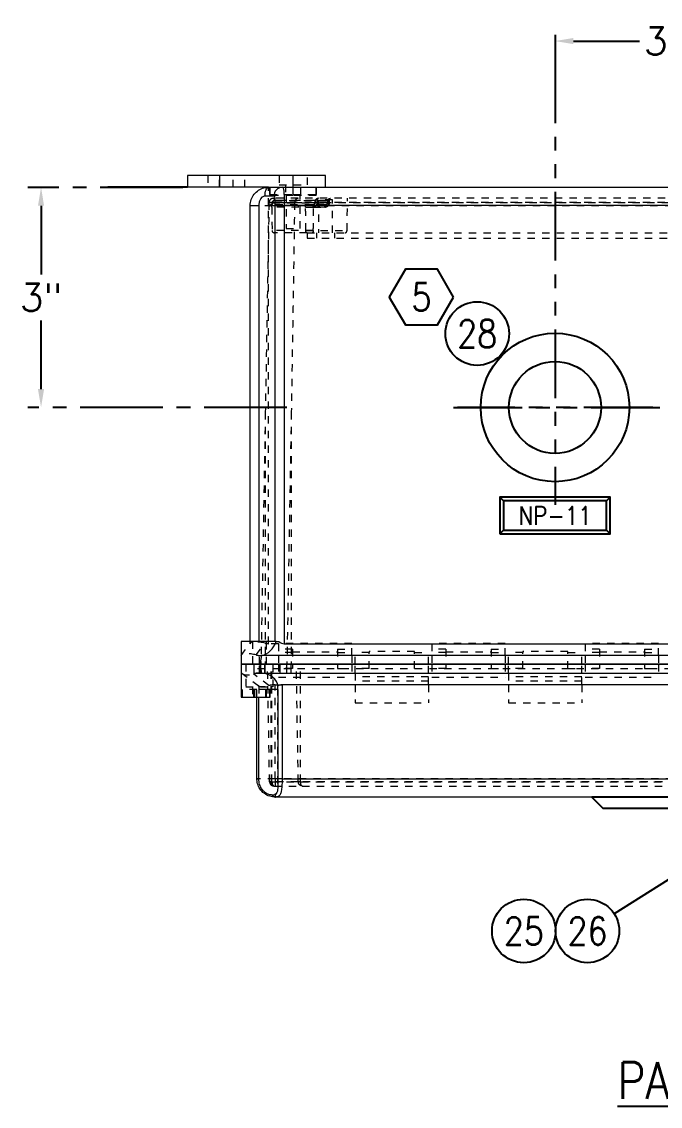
# Model space of a CAD drawing. Header units: inches. Extents: x -1 to 303, y -2 to 61.
# Drawn here: x 12.07 to 20.76, y 43.07 to 57.85 of the extents above; entities that cross this region are included whole.
import ezdxf
from ezdxf.enums import TextEntityAlignment as Align

# ---------------------------------------------------------------- set-up
doc = ezdxf.new("R2010")
doc.units = ezdxf.units.IN
doc.header["$LTSCALE"] = 0.75
doc.header["$MEASUREMENT"] = 0
for name, pattern in [('CENTER2', [1.125, 0.75, -0.125, 0.125, -0.125]), ('HIDDEN', [0.1875, 0.125, -0.0625]), ('PHANTOM2', [1.25, 0.625, -0.125, 0.125, -0.125, 0.125, -0.125])]:
    doc.linetypes.add(name, pattern=pattern)
doc.layers.get('DEFPOINTS').update_dxf_attribs({"color": 254})
for name, color, linetype in [('ASSEMBLY', 2, 'Continuous'), ('BODY', 3, 'Continuous'), ('BOM_LAYER', 151, 'Continuous'), ('BOM_LAYER @ 4', 151, 'Continuous'), ('E-POWR-IDEN', 11, 'Continuous'), ('FRONT_DOOR', 1, 'Continuous'), ('PANEL', 150, 'Continuous'), ('PCAT', 51, 'Continuous'), ('PITEM', 20, 'Continuous')]:
    doc.layers.add(name, color=color, linetype=linetype)
doc.layers.add('G-Anno-Std-Note @ 4', color=151, linetype='Continuous', lineweight=25)
doc.styles.add('Note', font='romans.shx', dxfattribs={"width": 0.75})
doc.styles.add('ROMANS', font='romans.shx', dxfattribs={"width": 0.85})
doc.styles.add('WD', font='romans.shx')
doc.dimstyles.get("Standard").update_dxf_attribs({"dimtxt": 0.18, "dimasz": 0.18, "dimexe": 0.18, "dimexo": 0.0625, "dimgap": 0.09, "dimtad": 0, "dimtih": 1, "dimtoh": 1, "dimdec": 6, "dimzin": 0, "dimdsep": 46, "dimlunit": 4, "dimtxsty": 'WD', "dimcen": 0.09, "dimadec": 0, "dimazin": 0, "dimtfac": 1, "dimtdec": 6, "dimtofl": 0, "dimtmove": 0, "dimatfit": 3, "dimfxl": 1, "dimtolj": 1, "dimtzin": 0, "dimarcsym": 0})

# ---------------------------------------------------------------- blocks, each defined once
blk = doc.blocks.new('Anno_Circle')
at = {"color": 0, "linetype": 'ByBlock', "lineweight": -2}
blk.add_circle((0, 0), 1.155, dxfattribs=at)
at = {"color": 0, "linetype": 'ByBlock', "lineweight": -2, "style": 'Note', "width": 0.85}
blk.add_attdef('ID', text='', height=1, dxfattribs=at).set_placement((0, 0), align=Align.MIDDLE)
blk = doc.blocks.new('NAMEPLATE')
for p, q in [((0, 0.5), (0.05, 0.45)), ((1.5, 0.5), (1.45, 0.45)), ((0.05, 0.05), (0, 0)), ((1.45, 0.05), (1.5, 0))]:
    blk.add_line(p, q)
for points in [[(0, 0), (1.5, 0), (1.5, 0.5), (0, 0.5)], [(0.05, 0.05), (1.45, 0.05), (1.45, 0.45), (0.05, 0.45)]]:
    blk.add_lwpolyline(points, close=True)
at = {"layer": 'PITEM', "style": 'ROMANS', "width": 0.85}
blk.add_attdef('NP_NO', text='', height=0.25, dxfattribs=at).set_placement((0.75, 0.25), align=Align.MIDDLE)
blk = doc.blocks.new('*D108')
at = {"layer": 'ASSEMBLY', "color": 0, "lineweight": -2, "ltscale": 2}
for p, q in [((19.331, 57.675), (19.331, 57.411)), ((22.331, 57.792), (22.331, 57.411)), ((19.581, 57.591), (20.482, 57.591)), ((22.081, 57.591), (21.18, 57.591))]:
    blk.add_line(p, q, dxfattribs=at)
at = {"layer": 'ASSEMBLY', "color": 0, "ltscale": 2}
for points in [[(19.581, 57.633), (19.581, 57.549), (19.331, 57.591)], [(22.081, 57.633), (22.081, 57.549), (22.331, 57.591)]]:
    blk.add_solid(points, dxfattribs=at)
at = {"layer": 'DEFPOINTS', "color": 0, "ltscale": 2}
for p in [(22.331, 57.855), (19.331, 57.738), (22.331, 57.591)]:
    blk.add_point(p, dxfattribs=at)
at = {"layer": 'ASSEMBLY', "color": 0, "ltscale": 2, "insert": (20.831, 57.591), "char_height": 0.375, "attachment_point": 5, "style": 'WD'}
blk.add_mtext('\\A1;3"', dxfattribs=at)
blk = doc.blocks.new('*D111')
at = {"color": 51, "linetype": 'CENTER2', "lineweight": -2, "ltscale": 2}
for p, q in [((14.263, 55.597), (12.152, 55.597)), ((15.678, 52.597), (12.152, 52.597))]:
    blk.add_line(p, q, dxfattribs=at)
at = {"color": 0, "linetype": 'Continuous', "lineweight": -2, "ltscale": 2}
for p, q in [((12.332, 55.347), (12.332, 54.411)), ((12.332, 52.847), (12.332, 53.784))]:
    blk.add_line(p, q, dxfattribs=at)
at = {"color": 0, "linetype": 'Continuous', "ltscale": 2}
for points in [[(12.29, 55.347), (12.373, 55.347), (12.332, 55.597)], [(12.29, 52.847), (12.373, 52.847), (12.332, 52.597)]]:
    blk.add_solid(points, dxfattribs=at)
at = {"layer": 'DEFPOINTS', "color": 0, "linetype": 'Continuous', "ltscale": 2}
for p in [(12.332, 55.597), (14.326, 55.597), (15.74, 52.597)]:
    blk.add_point(p, dxfattribs=at)
at = {"color": 51, "linetype": 'Continuous', "ltscale": 2, "insert": (12.332, 54.097), "char_height": 0.375, "attachment_point": 5, "style": 'WD'}
blk.add_mtext('\\A1;3"', dxfattribs=at)
blk = doc.blocks.new('Anno_Hexagon')
at = {"color": 0, "linetype": 'ByBlock', "lineweight": -2}
blk.add_lwpolyline([(1.167, 0), (0.583, 1.01), (-0.583, 1.01), (-1.167, 0), (-0.583, -1.01), (0.583, -1.01)], close=True, dxfattribs=at)
at = {"color": 0, "linetype": 'ByBlock', "lineweight": -2, "style": 'Note', "width": 0.85}
blk.add_attdef('ID', text='', height=1, dxfattribs=at).set_placement((0, 0), align=Align.MIDDLE)

msp = doc.modelspace()

# ---------------------------------------------------------------- linework, layer by layer
at = {"linetype": 'Continuous', "ltscale": 2}
msp.add_line((14.3258798, 55.597434), (13.2414673, 55.597434), dxfattribs=at)
msp.add_lwpolyline([(19.8308798, 47.287434), (19.9809774, 47.1373363), (24.6807822, 47.1373363), (24.8308798, 47.287434), (19.8308798, 47.287434)], dxfattribs=at)
at = {"color": 153, "ltscale": 2}
for radius in [1.0121279, 0.6267794]:
    msp.add_circle((19.3308798, 52.597434), radius, dxfattribs=at)
at = {"layer": 'BODY', "linetype": 'Continuous', "lineweight": 15}
for p, q in [((14.3258798, 55.7574341), (14.3258798, 55.597434)), ((14.76588, 55.7574341), (14.3258798, 55.7574341)), ((14.76588, 55.597434), (14.76588, 55.7574341)), ((15.7658799, 55.7574341), (14.76588, 55.7574341)), ((15.7658799, 55.597434), (15.7658799, 55.7574341)), ((16.2058795, 55.7574341), (15.7658799, 55.7574341)), ((16.2058795, 55.597434), (16.2058795, 55.7574341)), ((14.76588, 55.597434), (14.3258798, 55.597434)), ((15.4285429, 55.597434), (14.76588, 55.597434)), ((15.4285429, 55.597434), (15.6150948, 55.597434)), ((15.6150948, 55.597434), (29.0466648, 55.597434)), ((15.5042155, 55.4774339), (15.3814417, 55.4774339)), ((15.178543, 55.3474339), (15.2958862, 55.3474339)), ((15.178543, 49.4074339), (15.178543, 55.3474339)), ((15.2958862, 55.3474339), (15.2958862, 49.4074339)), ((15.5217555, 55.3474339), (15.6417468, 55.3474339)), ((15.5217555, 49.4074339), (15.5217555, 55.3474339)), ((29.0200128, 55.3474339), (15.6417468, 55.3474339)), ((15.6417468, 55.3474339), (15.6417468, 49.3774339)), ((15.0558801, 49.4074339), (15.0558801, 49.0974903)), ((15.0985373, 49.4074339), (15.0558801, 49.4074339)), ((15.5329478, 49.4074339), (15.1169889, 49.4074339)), ((15.5329478, 49.4074339), (15.5716433, 49.4074339)), ((15.6417468, 49.3774339), (29.0200128, 49.3774339)), ((15.3059943, 49.097434), (15.3058412, 49.097434)), ((29.351478, 49.097434), (15.3102816, 49.097434)), ((29.3232515, 49.2174341), (15.3382148, 49.2174341))]:
    msp.add_line(p, q, dxfattribs=at)
at = {"layer": 'BODY', "linetype": 'HIDDEN', "lineweight": 0}
for p, q in [((14.60488, 55.7574341), (14.60488, 55.597434)), ((14.7608799, 55.597434), (14.7608799, 55.7574341)), ((14.7608799, 55.597434), (14.7608799, 55.7574341)), ((14.76588, 55.597434), (14.76588, 55.7574341)), ((14.9488798, 55.597434), (14.9488798, 55.7574341)), ((14.9488798, 55.597434), (14.9488798, 55.7574341)), ((15.1048797, 55.597434), (15.1048797, 55.7574341)), ((15.5733798, 55.7574341), (15.5733798, 55.6324339)), ((15.7658799, 55.597434), (15.7658799, 55.7574341)), ((15.95838, 55.6324339), (15.95838, 55.7574341)), ((15.4285429, 55.3474339), (15.4285429, 55.597434)), ((15.4483796, 55.497434), (15.4483796, 55.597434)), ((15.4538795, 55.4874338), (15.4538795, 55.597434)), ((15.5733798, 55.6324339), (15.95838, 55.6324339)), ((15.6608795, 55.6324339), (15.6608795, 55.4874338)), ((15.7658799, 55.497434), (15.7658799, 55.597434)), ((15.8708797, 55.4874338), (15.8708797, 55.6324339)), ((16.0778797, 55.4874338), (16.0778797, 55.597434)), ((16.0833797, 55.497434), (16.0833797, 55.597434)), ((15.4483796, 55.497434), (15.7658799, 55.497434)), ((15.7658799, 55.4874338), (15.4538795, 55.4874338)), ((15.8324218, 55.4474339), (15.4956814, 55.4474339)), ((15.6708797, 55.497434), (15.6708797, 55.037434)), ((15.7658799, 55.497434), (16.0833797, 55.497434)), ((15.7658799, 55.4874338), (15.7658799, 55.497434)), ((16.0778797, 55.4874338), (15.7658799, 55.4874338)), ((28.8293378, 55.4474339), (15.8324218, 55.4474339)), ((15.8608795, 55.037434), (15.8608795, 55.497434)), ((16.4981905, 55.0069104), (16.5058798, 55.4474339)), ((15.178543, 55.3474339), (15.4285429, 55.3474339)), ((15.4285429, 55.3474339), (29.2332168, 55.3474339)), ((15.4285429, 49.3774339), (15.4285429, 55.3474339)), ((15.4356907, 55.388481), (15.7842042, 55.388481)), ((29.2260689, 55.388481), (15.4356907, 55.388481)), ((16.0224462, 55.3574341), (15.4646295, 55.3574341)), ((15.4729653, 55.3279577), (15.4785691, 55.0069104)), ((16.0418905, 55.3279577), (15.4734763, 55.3279577)), ((16.0418905, 55.3279577), (15.4734763, 55.3279577)), ((15.482955, 55.3879574), (15.4829462, 55.3874339)), ((15.4829462, 55.3874339), (15.482955, 55.3879574)), ((15.4829462, 55.3874339), (16.0636503, 55.3874339)), ((16.2341929, 55.3874339), (15.4829462, 55.3874339)), ((15.4829608, 55.3879574), (15.4829526, 55.3874339)), ((15.4829526, 55.3874339), (15.4829608, 55.3879574)), ((15.4829526, 55.3874339), (16.2342486, 55.3874339)), ((16.0638339, 55.3874339), (15.4829526, 55.3874339)), ((16.0631786, 55.4174339), (15.5112525, 55.4174339)), ((15.5112525, 55.4174339), (16.2339741, 55.4174339)), ((16.2340298, 55.4174339), (15.5112584, 55.4174339)), ((15.5112584, 55.4174339), (16.0633617, 55.4174339)), ((15.7842042, 55.388481), (28.8775554, 55.388481)), ((16.0392253, 55.3279577), (15.9348691, 55.3279577)), ((15.9348691, 55.3279577), (16.0393667, 55.3279577)), ((16.0539182, 55.3574341), (16.0224462, 55.3574341)), ((16.0418905, 55.3279577), (16.1958787, 55.3279577)), ((16.1959139, 55.3279577), (16.0418905, 55.3279577)), ((16.194872, 55.3574341), (16.0539182, 55.3574341)), ((16.3007724, 55.4274341), (16.1107726, 55.4274341)), ((16.1107726, 55.4274341), (16.1107726, 54.977434)), ((16.1108799, 55.4274341), (16.1108799, 54.977434)), ((16.3008797, 55.4274341), (16.3007724, 55.4274341)), ((16.3007724, 54.977434), (16.3007724, 55.4274341)), ((16.3008797, 54.977434), (16.3008797, 55.4274341)), ((16.0394793, 55.0069104), (15.4790361, 55.0069104)), ((16.0394793, 55.0069104), (15.4790361, 55.0069104)), ((15.6708797, 55.037434), (15.8608795, 55.037434)), ((15.9372808, 55.0069104), (16.4977235, 55.0069104)), ((15.9372808, 55.0069104), (16.4977235, 55.0069104)), ((15.9517437, 54.977434), (15.5085644, 54.977434)), ((15.9558797, 54.977434), (15.9517437, 54.977434)), ((15.3858798, 52.5348317), (15.3258797, 49.097434)), ((15.3858798, 52.5348317), (15.3829764, 49.097434)), ((15.3858798, 52.5348317), (15.3858798, 49.097434)), ((15.7394439, 52.5348317), (15.6795142, 49.097434)), ((15.7394439, 52.5348317), (15.7394439, 49.097434)), ((15.178543, 49.3774339), (15.178543, 49.4074339)), ((15.2108797, 49.4074339), (15.2108797, 49.097434)), ((15.2620083, 49.2232397), (15.3824818, 49.3831136)), ((15.4008801, 49.097434), (15.4008801, 49.4074339)), ((15.56388, 49.3774339), (15.4285429, 49.3774339)), ((15.56388, 49.3774339), (15.56388, 49.3818939)), ((16.5638799, 49.3818939), (15.56388, 49.3818939)), ((15.56388, 49.3774339), (15.56388, 49.2174341)), ((16.5638799, 49.3774339), (16.5638799, 49.3818939)), ((16.5638799, 49.2174341), (16.5638799, 49.3774339)), ((17.6528797, 49.3774339), (17.6528797, 49.3818939)), ((18.6528799, 49.3818939), (17.6528797, 49.3818939)), ((17.6528797, 49.3774339), (17.6528797, 49.2174341)), ((18.6528799, 49.3774339), (18.6528799, 49.3818939)), ((18.6528799, 49.2174341), (18.6528799, 49.3774339)), ((19.7418799, 49.3774339), (19.7418799, 49.3818939)), ((20.7418798, 49.3818939), (19.7418799, 49.3818939)), ((19.7418799, 49.3774339), (19.7418799, 49.2174341)), ((20.7418798, 49.3774339), (20.7418798, 49.3818939)), ((20.7418798, 49.2174341), (20.7418798, 49.3774339)), ((15.75688, 49.3007084), (15.56388, 49.3007084)), ((15.75688, 49.2573921), (15.56388, 49.2573921)), ((15.75688, 49.3007084), (15.75688, 49.0404338)), ((15.75688, 49.2657338), (16.37088, 49.2657338)), ((16.37088, 49.3007084), (16.37088, 49.0404338)), ((16.37088, 49.3007084), (16.5638799, 49.3007084)), ((16.37088, 49.2573921), (16.5638799, 49.2573921)), ((17.8458796, 49.3007084), (17.6528797, 49.3007084)), ((17.8458796, 49.2573921), (17.6528797, 49.2573921)), ((17.8458796, 49.3007084), (17.8458796, 49.0404338)), ((17.8458796, 49.2657338), (18.4598799, 49.2657338)), ((18.4598799, 49.3007084), (18.4598799, 49.0404338)), ((18.4598799, 49.3007084), (18.6528799, 49.3007084)), ((18.4598799, 49.2573921), (18.6528799, 49.2573921)), ((19.9348799, 49.3007084), (19.7418799, 49.3007084)), ((19.9348799, 49.2573921), (19.7418799, 49.2573921)), ((19.9348799, 49.3007084), (19.9348799, 49.0404338)), ((19.9348799, 49.2657338), (20.5488799, 49.2657338)), ((20.5488799, 49.3007084), (20.7418798, 49.3007084)), ((20.5488799, 49.3007084), (20.5488799, 49.0404338)), ((20.5488799, 49.2573921), (20.7418798, 49.2573921)), ((15.2358796, 49.035434), (15.2358796, 49.097434)), ((15.3058418, 49.097434), (15.3079361, 49.2174341)), ((15.3079361, 49.2174341), (15.3382148, 49.2174341)), ((15.3258797, 49.035434), (15.3258797, 49.097434)), ((15.3786216, 49.035434), (15.3786216, 49.097434)), ((15.3829764, 49.035434), (15.3829764, 49.097434)), ((15.3858798, 49.035434), (15.3858798, 49.097434)), ((15.3858798, 49.035434), (15.3858798, 49.097434)), ((15.56388, 49.2174341), (15.56388, 49.097434)), ((15.56388, 49.097434), (15.56388, 48.922434)), ((15.5896197, 49.035434), (15.5896197, 49.097434)), ((15.6795142, 49.035434), (15.6795142, 49.097434)), ((15.7394439, 49.035434), (15.7394439, 49.097434)), ((15.7394439, 49.035434), (15.7394439, 49.097434)), ((16.5638799, 49.2174341), (16.5638799, 49.097434)), ((16.5638799, 49.097434), (16.5638799, 48.922434)), ((17.6528797, 49.2174341), (17.6528797, 49.097434)), ((17.6528797, 49.097434), (17.6528797, 48.922434)), ((18.6528799, 49.2174341), (18.6528799, 49.097434)), ((18.6528799, 49.097434), (18.6528799, 48.922434)), ((19.7418799, 49.2174341), (19.7418799, 49.097434)), ((19.7418799, 49.097434), (19.7418799, 48.922434)), ((20.7418798, 49.2174341), (20.7418798, 49.097434)), ((20.7418798, 49.097434), (20.7418798, 48.922434)), ((15.3786216, 49.035434), (15.2358796, 49.035434)), ((15.5896197, 49.035434), (15.3786216, 49.035434)), ((15.75688, 49.0404338), (15.56388, 49.0404338)), ((15.7394439, 49.035434), (15.5896197, 49.035434)), ((28.9223158, 49.035434), (15.7394439, 49.035434)), ((16.37088, 49.0404338), (16.5638799, 49.0404338)), ((17.8458796, 49.0404338), (17.6528797, 49.0404338)), ((18.4598799, 49.0404338), (18.6528799, 49.0404338)), ((19.9348799, 49.0404338), (19.7418799, 49.0404338)), ((20.5488799, 49.0404338), (20.7418798, 49.0404338)), ((15.56388, 48.922434), (16.5638799, 48.922434)), ((17.6528797, 48.922434), (18.6528799, 48.922434)), ((19.7418799, 48.922434), (20.7418798, 48.922434))]:
    msp.add_line(p, q, dxfattribs=at)
at = {"layer": 'BODY', "linetype": 'Continuous', "lineweight": 15, "flags": 128}
msp.add_lwpolyline([(15.3814417, 55.4774339), (15.3823469, 55.5008449), (15.3850274, 55.5233559), (15.3893798, 55.5441026), (15.3952376, 55.5622867), (15.4023749, 55.5772104), (15.4105183, 55.5882995), (15.419354, 55.5951282), (15.4285429, 55.597434)], dxfattribs=at)
at = {"layer": 'BODY', "linetype": 'HIDDEN', "lineweight": 0, "flags": 128}
for points in [[(15.5112525, 55.4174339), (15.5109533, 55.4232867), (15.5100675, 55.4289145), (15.5086284, 55.4341012), (15.5066918, 55.4386472), (15.5043323, 55.4423781), (15.5016401, 55.4451503), (15.4987191, 55.4468575), (15.4956814, 55.4474339)], [(15.5112525, 55.4174339), (15.5109533, 55.4232867), (15.5100675, 55.4289145), (15.5086284, 55.4341012), (15.5066918, 55.4386472), (15.5043323, 55.4423781), (15.5016401, 55.4451503), (15.4987191, 55.4468575), (15.4956814, 55.4474339)], [(15.4956814, 55.4474339), (15.4987203, 55.4468575), (15.5016424, 55.4451503), (15.5043358, 55.4423781), (15.5066959, 55.4386472), (15.5086331, 55.4341012), (15.5100727, 55.4289145), (15.5109592, 55.4232867), (15.5112584, 55.4174339)], [(15.4956814, 55.4474339), (15.4987203, 55.4468575), (15.5016424, 55.4451503), (15.5043358, 55.4423781), (15.5066959, 55.4386472), (15.5086331, 55.4341012), (15.5100727, 55.4289145), (15.5109592, 55.4232867), (15.5112584, 55.4174339)], [(16.0392253, 55.3279577), (16.0388539, 55.3337354), (16.0378654, 55.3392764), (16.0362973, 55.3443721), (16.0342088, 55.3488316), (16.0316779, 55.3524865), (16.0288004, 55.3552001), (16.025684, 55.3568703), (16.0224462, 55.3574341)], [(16.0226017, 55.3574341), (16.0258371, 55.3568703), (16.0289505, 55.3552001), (16.0318258, 55.3524865), (16.0343543, 55.3488316), (16.036441, 55.3443721), (16.038008, 55.3392764), (16.0389953, 55.3337354), (16.0393667, 55.3279577)], [(15.0579744, 49.2174341), (15.0694777, 49.2326996), (15.0905757, 49.2606971), (15.1204115, 49.3002907), (15.1577747, 49.3498735), (15.20115, 49.4074339)], [(15.0579744, 49.2174341), (15.0570604, 49.1650809), (15.0564063, 49.1276062), (15.0560127, 49.1050494), (15.0558801, 49.097434)]]:
    msp.add_lwpolyline(points, dxfattribs=at)
at = {"layer": 'BODY', "linetype": 'Continuous', "lineweight": 15}
msp.add_arc((15.619843, 55.4818208), 0.1157107, 92.35178191, 182.1727603, dxfattribs=at)
at = {"layer": 'BODY', "linetype": 'HIDDEN', "lineweight": 0}
for centre, radius, start, end in [((15.4646294, 55.327434), 0.03, 90, 179), ((15.4475593, 54.3261845), 1.0618394, 88.08985796, 90.64093638), ((15.4475593, 54.3261845), 1.0618394, 88.08985796, 90.64093638), ((15.4475535, 54.3260924), 1.0619314, 88.09005602, 90.64056504), ((15.4475535, 54.3260924), 1.0619314, 88.09005602, 90.64056504), ((15.4475627, 54.3266439), 1.0619035, 88.09003043, 90.64057489), ((15.4475627, 54.3266439), 1.0619035, 88.09003043, 90.64057489), ((15.4475649, 54.3264411), 1.0621063, 88.09019448, 90.64056836), ((15.4475649, 54.3264411), 1.0621063, 88.09019448, 90.64056836), ((15.4429699, 55.327434), 0.03, 1, 61.79904523), ((16.1188491, 53.1365708), 2.2515398, 90.66825029, 91.40480631), ((16.1189869, 53.1397507), 2.2483598, 90.66835621, 91.40562515), ((15.9769165, 55.3352349), 0.2190831, 358.09647993, 5.81564405), ((15.9760573, 55.3352305), 0.2199769, 358.10536721, 5.7930886), ((16.2608171, 54.7255872), 0.6623819, 90.34048755, 92.30360045), ((16.2608692, 54.7258), 0.6621692, 90.34094651, 92.30403029), ((15.5085646, 55.007434), 0.03, 181, 270), ((16.468195, 55.007434), 0.03, 270, 359)]:
    msp.add_arc(centre, radius, start, end, dxfattribs=at)
for centre, major_axis, ratio, start_param, end_param in [((15.4285431, 49.2937851), (-0.2489277, 0.0832901), 0.2777020047, 4.9903442578, 6.190533548), ((15.4285431, 49.7091952), (0, 0.3317612), 0.7535540501, 2.9562891353, 3.1415926536), ((15.3065187, 49.1318533), (-0.24748, 0.0852142), 0.2857351787, 4.9904204044, 6.1906096947), ((15.3139416, 49.5571139), (0.0130916, 0.3395434), 0.7355975287, 2.9847959862, 3.1699472112)]:
    msp.add_ellipse(centre, major_axis=major_axis, ratio=ratio, start_param=start_param, end_param=end_param, dxfattribs=at)
at = {"layer": 'BODY', "linetype": 'Continuous', "lineweight": 15}
for centre, major_axis, ratio, start_param, end_param in [((15.3059179, 49.5464661), (0, 0.3318118), 0.7535540501, 3.2711219826, 4.280035397), ((15.6417468, 49.5366794), (0, 0.1592454), 0.7535540501, 2.5177016432, 3.1415926536), ((15.3059179, 63.4221061), (0, 14.3246728), 0.0174550649, 3.14189724, 3.2711219826)]:
    msp.add_ellipse(centre, major_axis=major_axis, ratio=ratio, start_param=start_param, end_param=end_param, dxfattribs=at)
for points, knots in [([(15.178543, 55.3474339), (15.1812937, 55.3754755), (15.1867943, 55.4315514), (15.2295408, 55.5060574), (15.2912863, 55.5615039), (15.3612895, 55.5925781), (15.4079734, 55.5959488), (15.4285429, 55.597434)], [0, 0, 0, 0, 0.2131687382, 0.4262828792, 0.6370395158, 0.8400750686, 1, 1, 1, 1]), ([(15.6150948, 55.597434), (15.6201996, 55.5949892), (15.630554, 55.5900301), (15.6380499, 55.5500607), (15.6411978, 55.4899984), (15.6417255, 55.4192267), (15.6417402, 55.3696728), (15.6417468, 55.3474339)], [0, 0, 0, 0, 0.2054815254, 0.4167934572, 0.6224142066, 0.8305462028, 1, 1, 1, 1]), ([(15.3814417, 55.4774339), (15.3743546, 55.4766553), (15.3596167, 55.4750361), (15.344479, 55.4652875), (15.3282826, 55.4506921), (15.3122798, 55.4277912), (15.2985336, 55.3898585), (15.296787, 55.3618703), (15.2958862, 55.3474339)], [0, 0, 0, 0, 0.1314236131, 0.2732995024, 0.3080996679, 0.5150621596, 0.7498679111, 1, 1, 1, 1]), ([(15.5217555, 55.3474339), (15.5217517, 55.3589255), (15.5217435, 55.3838827), (15.521417, 55.4196379), (15.5197272, 55.4487447), (15.5164956, 55.4642696), (15.5125931, 55.4730717), (15.5088649, 55.4769683), (15.5052252, 55.4773328), (15.5042155, 55.4774339)], [0, 0, 0, 0, 0.1993895569, 0.4330319013, 0.6413467488, 0.7804804287, 0.8303001288, 0.9529214059, 1, 1, 1, 1]), ([(15.0558801, 49.097434), (15.0586511, 49.0978357), (15.064193, 49.0986391), (15.1073076, 49.0990268), (15.1707519, 49.0989391), (15.2410226, 49.0984218), (15.2874387, 49.0977144), (15.3058418, 49.097434)], [0, 0, 0, 0, 0.2147344138, 0.4294671661, 0.6442012444, 0.8589323382, 1, 1, 1, 1]), ([(15.3058418, 49.097434), (15.2730914, 49.097434), (15.2075906, 49.097434), (15.1249796, 49.097434), (15.0671757, 49.097434), (15.0596453, 49.097434), (15.0558801, 49.097434)], [0, 0, 0, 0, 0.2499994606, 0.5000000346, 0.7499993582, 1, 1, 1, 1])]:
    msp.add_open_spline(points, degree=3, knots=knots, dxfattribs=at)
at = {"layer": 'BODY', "linetype": 'HIDDEN', "lineweight": 0}
for points, knots in [([(15.4956814, 55.4474339), (15.4955983, 55.4474338), (15.4900554, 55.4474246), (15.4769403, 55.4455721), (15.4590446, 55.4366577), (15.4454004, 55.4217356), (15.4374164, 55.4054155), (15.4362667, 55.3941337), (15.4356907, 55.388481)], [0, 0, 0, 0, 0.0029446003, 0.1963773469, 0.4673681113, 0.682376069, 0.8408561705, 1, 1, 1, 1]), ([(15.8324218, 55.4474339), (15.8323587, 55.4474338), (15.8281466, 55.4474246), (15.8179922, 55.445572), (15.8036886, 55.4366578), (15.792407, 55.4217356), (15.7856749, 55.4054155), (15.7846951, 55.3941337), (15.7842042, 55.388481)], [0, 0, 0, 0, 0.0029445983, 0.1963738574, 0.4673676255, 0.6823754327, 0.8408554231, 1, 1, 1, 1]), ([(16.0917173, 55.4432877), (16.0883365, 55.4411149), (16.0804906, 55.4360725), (16.0708771, 55.4267132), (16.0652761, 55.4201565), (16.0632191, 55.4174864), (16.0631786, 55.4174339)], [0, 0, 0, 0, 0.3108056925, 0.7212828276, 0.994518864, 1, 1, 1, 1]), ([(16.0633617, 55.4174339), (16.0634023, 55.4174864), (16.0654413, 55.4201202), (16.071005, 55.4266614), (16.0806084, 55.4360225), (16.0884865, 55.441092), (16.0918886, 55.4432812)], [0, 0, 0, 0, 0.0054914608, 0.2754525098, 0.6871106443, 1, 1, 1, 1]), ([(16.1081326, 55.4474339), (16.1040427, 55.4470929), (16.0982814, 55.4466124), (16.0931934, 55.4440353), (16.0917173, 55.4432877)], [0, 0, 0, 0, 0.7098826945, 1, 1, 1, 1]), ([(16.0917173, 55.4432877), (16.0919309, 55.4297268), (16.0922215, 55.4112834), (16.0925126, 55.39284), (16.0925896, 55.3879574)], [0, 0, 0, 0, 0.735267172, 1, 1, 1, 1]), ([(16.0927604, 55.3879574), (16.0926835, 55.3928401), (16.0923933, 55.4112814), (16.0921024, 55.4297226), (16.0918886, 55.4432812)], [0, 0, 0, 0, 0.2647688377, 1, 1, 1, 1]), ([(16.2565065, 55.4432877), (16.2530903, 55.4411003), (16.2451795, 55.4360348), (16.2381085, 55.4266733), (16.2349443, 55.4201254), (16.233993, 55.4174864), (16.2339741, 55.4174339)], [0, 0, 0, 0, 0.312642029, 0.7239829151, 0.9945082011, 1, 1, 1, 1]), ([(16.2340298, 55.4174339), (16.2340486, 55.4174864), (16.2349985, 55.4201495), (16.238192, 55.4267035), (16.2452695, 55.4360601), (16.2531559, 55.4411067), (16.256554, 55.4432812)], [0, 0, 0, 0, 0.0054850858, 0.2781962584, 0.6889798288, 1, 1, 1, 1]), ([(16.2565065, 55.4432877), (16.2603831, 55.4448756), (16.2659877, 55.4471712), (16.27192, 55.447372), (16.273749, 55.4474339)], [0, 0, 0, 0, 0.6916830818, 1, 1, 1, 1]), ([(16.2568808, 55.3879574), (16.256848, 55.39284), (16.256724, 55.4112834), (16.2565987, 55.4297269), (16.2565065, 55.4432877)], [0, 0, 0, 0, 0.2647325922, 1, 1, 1, 1]), ([(16.256554, 55.4432812), (16.256646, 55.4297226), (16.2567711, 55.4112814), (16.2568959, 55.3928401), (16.2569289, 55.3879574)], [0, 0, 0, 0, 0.7352311144, 1, 1, 1, 1]), ([(15.4356907, 55.388481), (15.4311988, 55.1311472), (15.4145947, 54.1799198), (15.3979914, 53.2287114), (15.3858798, 52.5348317)], [0, 0, 0, 0, 0.2705281266, 1, 1, 1, 1]), ([(15.4646295, 55.3574341), (15.467069, 55.35782), (15.4714071, 55.3585063), (15.4768464, 55.3642308), (15.4802814, 55.3714379), (15.4819254, 55.3779492), (15.4826925, 55.382952), (15.4828559, 55.3858385), (15.4829462, 55.3874339)], [0, 0, 0, 0, 0.3255683333, 0.578957962, 0.7640900165, 0.873413848, 0.9300349922, 1, 1, 1, 1]), ([(15.4646295, 55.3574341), (15.4650551, 55.3574478), (15.4675953, 55.3575291), (15.4717551, 55.3590616), (15.4765108, 55.3639241), (15.4798935, 55.3704043), (15.4815853, 55.3763536), (15.482573, 55.3819528), (15.4827772, 55.3849515), (15.4829462, 55.3874339)], [0, 0, 0, 0, 0.0569192126, 0.3397540267, 0.5575518106, 0.7263754429, 0.8688162226, 0.8914029232, 1, 1, 1, 1]), ([(15.4646295, 55.3574341), (15.4670691, 55.3578198), (15.471408, 55.3585057), (15.4768488, 55.3642289), (15.4802854, 55.371435), (15.4819313, 55.377946), (15.4826975, 55.3829499), (15.4828618, 55.3858378), (15.4829526, 55.3874339)], [0, 0, 0, 0, 0.3255364832, 0.5789649393, 0.7640911634, 0.8733777787, 0.9300201967, 1, 1, 1, 1]), ([(15.4829526, 55.3874339), (15.482784, 55.3849517), (15.4825802, 55.3819531), (15.48159, 55.3763556), (15.4798998, 55.370406), (15.4765162, 55.3639262), (15.4717603, 55.3590631), (15.4675981, 55.3575294), (15.4650562, 55.3574478), (15.4646295, 55.3574341)], [0, 0, 0, 0, 0.108550536, 0.1311358955, 0.2735300499, 0.4423116636, 0.6600894211, 0.9429338187, 1, 1, 1, 1]), ([(15.5112525, 55.4174339), (15.507833, 55.4170536), (15.5013763, 55.4163355), (15.4933395, 55.411243), (15.4876109, 55.404621), (15.4838207, 55.3967469), (15.483245, 55.3909023), (15.482955, 55.3879574)], [0, 0, 0, 0, 0.2431583954, 0.4591412317, 0.6455529032, 0.8214065058, 1, 1, 1, 1]), ([(15.482955, 55.3879574), (15.4829781, 55.3886044), (15.4831201, 55.3925674), (15.4848811, 55.3996833), (15.4903422, 55.4085784), (15.4992546, 55.4158265), (15.507138, 55.4168827), (15.5112525, 55.4174339)], [0, 0, 0, 0, 0.0394104055, 0.2414164307, 0.4390809297, 0.7072411584, 1, 1, 1, 1]), ([(15.5112584, 55.4174339), (15.5078379, 55.4170533), (15.5013802, 55.4163347), (15.4933435, 55.4112408), (15.4876156, 55.4046194), (15.4838268, 55.3967458), (15.483251, 55.390902), (15.4829608, 55.3879574)], [0, 0, 0, 0, 0.2432460877, 0.4592339397, 0.6456201429, 0.8214377776, 1, 1, 1, 1]), ([(15.4829608, 55.3879574), (15.482984, 55.3886047), (15.4831258, 55.392568), (15.4848868, 55.3996843), (15.490349, 55.4085792), (15.4992614, 55.415827), (15.5071445, 55.4168829), (15.5112584, 55.4174339)], [0, 0, 0, 0, 0.0394248591, 0.2414154768, 0.439057642, 0.7072666919, 1, 1, 1, 1]), ([(15.7842042, 55.388481), (15.7803609, 55.1311472), (15.7661541, 54.1799197), (15.75071, 53.2287114), (15.7394439, 52.5348317)], [0, 0, 0, 0, 0.270528124, 1, 1, 1, 1]), ([(15.9348691, 55.3279577), (15.9347623, 55.3305617), (15.9345496, 55.3357518), (15.9330892, 55.3435278), (15.9304216, 55.3513252), (15.926777, 55.3563101), (15.9240274, 55.3574252), (15.9228619, 55.357434), (15.922842, 55.3574341)], [0, 0, 0, 0, 0.1362145953, 0.2714862575, 0.4799777489, 0.778424967, 0.9962080158, 1, 1, 1, 1]), ([(16.0636503, 55.3874339), (16.0634603, 55.3849006), (16.0632315, 55.3818511), (16.0608895, 55.3760932), (16.0565306, 55.3699968), (16.0474895, 55.3633735), (16.0357567, 55.3584801), (16.0269967, 55.3577917), (16.0224462, 55.3574341)], [0, 0, 0, 0, 0.1327701521, 0.1598256087, 0.3285025099, 0.5209681153, 0.7511663619, 1, 1, 1, 1]), ([(16.0638339, 55.3874339), (16.0638122, 55.3863057), (16.0637678, 55.3840035), (16.0626375, 55.3793644), (16.0588284, 55.3721361), (16.0497742, 55.3643797), (16.0367754, 55.3586043), (16.0273557, 55.3578266), (16.0226017, 55.3574341)], [0, 0, 0, 0, 0.0595405774, 0.1215061124, 0.2509695873, 0.4854326579, 0.7403025094, 1, 1, 1, 1]), ([(16.0392253, 55.3279577), (16.0451228, 55.3286873), (16.0566606, 55.3301147), (16.0721157, 55.3402799), (16.0836676, 55.3538486), (16.0913175, 55.3700885), (16.0921627, 55.3819606), (16.0925896, 55.3879574)], [0, 0, 0, 0, 0.221712463, 0.4337535311, 0.6253267241, 0.8107457769, 1, 1, 1, 1]), ([(16.0927604, 55.3879574), (16.0927187, 55.3857068), (16.0925489, 55.3765286), (16.087837, 55.3600741), (16.0752887, 55.3425999), (16.0579894, 55.3303732), (16.045531, 55.3287572), (16.0393667, 55.3279577)], [0, 0, 0, 0, 0.071416769, 0.2912336786, 0.531905719, 0.7683931565, 1, 1, 1, 1]), ([(16.0418905, 55.3279577), (16.0419971, 55.3305617), (16.0422097, 55.3357518), (16.0436716, 55.3435277), (16.0463359, 55.3513254), (16.0499904, 55.35631), (16.0527219, 55.3574252), (16.0538981, 55.357434), (16.0539182, 55.3574341)], [0, 0, 0, 0, 0.1362143239, 0.2714872255, 0.4799761308, 0.7784253856, 0.9962051903, 1, 1, 1, 1]), ([(16.0636503, 55.3874339), (16.0635734, 55.3923164), (16.0634159, 55.4023164), (16.0632589, 55.4123164), (16.0631786, 55.4174339)], [0, 0, 0, 0, 0.4882571287, 1, 1, 1, 1]), ([(16.0633617, 55.4174339), (16.0634422, 55.4123165), (16.0635997, 55.4023165), (16.0637571, 55.3923165), (16.0638339, 55.3874339)], [0, 0, 0, 0, 0.5117331338, 1, 1, 1, 1]), ([(16.194872, 55.3574341), (16.1995833, 55.3578263), (16.2089182, 55.3586035), (16.2211806, 55.3643781), (16.2295177, 55.3721325), (16.233018, 55.3793592), (16.2340875, 55.3840001), (16.2341582, 55.3863034), (16.2341929, 55.3874339)], [0, 0, 0, 0, 0.2596086243, 0.5143939183, 0.7488394827, 0.8783956254, 0.9403194653, 1, 1, 1, 1]), ([(16.2342486, 55.3874339), (16.2340459, 55.3849014), (16.2338018, 55.3818526), (16.2316324, 55.3760953), (16.2276368, 55.3699994), (16.2192529, 55.3633764), (16.2081312, 55.3584812), (16.1994315, 55.3577922), (16.1949108, 55.3574341)], [0, 0, 0, 0, 0.132684315, 0.1597413841, 0.3283511831, 0.520765722, 0.7509679133, 1, 1, 1, 1]), ([(16.2568808, 55.3879574), (16.2568134, 55.3857022), (16.256539, 55.3765199), (16.2513615, 55.3600641), (16.2375482, 55.3425951), (16.2180265, 55.3303722), (16.2032099, 55.3287569), (16.1958787, 55.3279577)], [0, 0, 0, 0, 0.0715683536, 0.2914007289, 0.5320343576, 0.7684564265, 1, 1, 1, 1]), ([(16.1959139, 55.3279577), (16.2029437, 55.3286881), (16.2166915, 55.3301165), (16.2342184, 55.3402865), (16.2470325, 55.3538542), (16.2553991, 55.370092), (16.2564155, 55.3819618), (16.2569289, 55.3879574)], [0, 0, 0, 0, 0.2218713015, 0.4339059347, 0.6254395421, 0.8108000652, 1, 1, 1, 1]), ([(16.2339741, 55.4174339), (16.2340115, 55.4123164), (16.2340845, 55.4023164), (16.2341573, 55.3923164), (16.2341929, 55.3874339)], [0, 0, 0, 0, 0.5117428796, 1, 1, 1, 1]), ([(16.2342486, 55.3874339), (16.2342131, 55.3923165), (16.2341402, 55.4023165), (16.2340672, 55.4123165), (16.2340298, 55.4174339)], [0, 0, 0, 0, 0.4882667188, 1, 1, 1, 1]), ([(15.9517437, 54.977434), (15.9517224, 54.977434), (15.9497369, 54.9774408), (15.9460858, 54.9786439), (15.9416444, 54.9843828), (15.9389828, 54.992002), (15.9375859, 54.9993989), (15.9373827, 55.0044014), (15.9372808, 55.0069104)], [0, 0, 0, 0, 0.0035453575, 0.3302731042, 0.6008359893, 0.7714169838, 0.8853546542, 1, 1, 1, 1]), ([(16.0394793, 55.0069104), (16.0393772, 55.0044014), (16.0391735, 54.999399), (16.0377767, 54.9920019), (16.035116, 54.9843828), (16.0306683, 54.9786439), (16.0270398, 54.9774408), (16.0250373, 54.977434), (16.0250158, 54.977434)], [0, 0, 0, 0, 0.1146458071, 0.2285833963, 0.3991642695, 0.6697246596, 0.9964521738, 1, 1, 1, 1])]:
    msp.add_open_spline(points, degree=3, knots=knots, dxfattribs=at)
for points in [[(15.9372808, 55.0069104), (15.9348691, 55.3279577)], [(16.0394793, 55.0069104), (16.0418905, 55.3279577)]]:
    msp.add_open_spline(points, degree=1, dxfattribs=at)
at = {"layer": 'BODY', "linetype": 'Continuous', "lineweight": 15}
msp.add_open_spline([(15.1169889, 49.4074339), (15.0985373, 49.4074339)], degree=1, dxfattribs=at)
at = {"layer": 'BOM_LAYER', "ltscale": 2}
msp.add_line((21.7808798, 46.7356541), (20.1384998, 45.6936096), dxfattribs=at)
at = {"layer": 'FRONT_DOOR', "linetype": 'HIDDEN', "lineweight": 0}
for p, q in [((16.8018796, 49.2573921), (16.6088797, 49.2573921)), ((16.6088797, 49.097434), (16.6088797, 49.2573921)), ((16.8018796, 49.2724341), (16.8018796, 49.2573921)), ((17.4158796, 49.2724341), (16.8018796, 49.2724341)), ((16.8018796, 49.0404338), (16.8018796, 49.2573921)), ((17.4158796, 49.2573921), (17.4158796, 49.2724341)), ((17.4158796, 49.2573921), (17.6088796, 49.2573921)), ((17.4158796, 49.0404338), (17.4158796, 49.2573921)), ((17.6088796, 49.097434), (17.6088796, 49.2573921)), ((18.8908799, 49.2573921), (18.6978799, 49.2573921)), ((18.6978799, 49.097434), (18.6978799, 49.2573921)), ((18.8908799, 49.2724341), (18.8908799, 49.2573921)), ((19.5048799, 49.2724341), (18.8908799, 49.2724341)), ((18.8908799, 49.0404338), (18.8908799, 49.2573921)), ((19.5048799, 49.2573921), (19.5048799, 49.2724341)), ((19.5048799, 49.2573921), (19.6978798, 49.2573921)), ((19.5048799, 49.0404338), (19.5048799, 49.2573921)), ((19.6978798, 49.097434), (19.6978798, 49.2573921)), ((15.1183799, 49.097434), (15.1183799, 48.7874338)), ((15.2358796, 48.9774339), (15.2358796, 49.097434)), ((15.3079361, 48.9774339), (15.3058418, 49.097434)), ((15.3258797, 48.9774339), (15.3258797, 49.097434)), ((15.3786216, 48.9774339), (15.3786216, 49.097434)), ((15.3829764, 48.9774339), (15.3829764, 49.097434)), ((15.3858798, 48.9774339), (15.3858798, 49.097434)), ((15.3858798, 48.9774339), (15.3858798, 49.097434)), ((15.4438259, 47.496387), (15.4158798, 49.097434)), ((15.4690922, 47.496387), (15.463174, 49.097434)), ((15.4758799, 47.496387), (15.4758799, 49.097434)), ((15.4933799, 48.7874338), (15.4933799, 49.097434)), ((15.5896197, 48.9774339), (15.5896197, 49.097434)), ((15.6795142, 48.9774339), (15.6795142, 49.097434)), ((15.7394439, 48.9774339), (15.7394439, 49.097434)), ((15.7394439, 48.9774339), (15.7394439, 49.097434)), ((15.8349867, 47.496387), (15.8076742, 49.097434)), ((15.8663132, 47.496387), (15.8663132, 49.097434)), ((16.6088797, 48.9774339), (16.6088797, 49.097434)), ((17.6088796, 48.9774339), (17.6088796, 49.097434)), ((18.6978799, 48.9774339), (18.6978799, 49.097434)), ((19.6978798, 48.9774339), (19.6978798, 49.097434)), ((15.435557, 48.8062803), (15.2234161, 48.9661398)), ((15.2358796, 48.9774339), (15.3385082, 48.9774339)), ((16.8018796, 49.0404338), (16.6088797, 49.0404338)), ((16.6088797, 48.9774339), (16.6088797, 48.8174339)), ((17.4158796, 49.0404338), (17.6088796, 49.0404338)), ((17.6088796, 48.8174339), (17.6088796, 48.9774339)), ((18.8908799, 49.0404338), (18.6978799, 49.0404338)), ((18.6978799, 48.9774339), (18.6978799, 48.8174339)), ((19.5048799, 49.0404338), (19.6978798, 49.0404338)), ((19.6978798, 48.8174339), (19.6978798, 48.9774339)), ((15.1183799, 48.7874338), (15.4933799, 48.7874338)), ((15.2108797, 48.7874338), (15.2108797, 48.6474339)), ((15.2703013, 48.6474339), (15.2703013, 48.8174339)), ((15.2969134, 48.7973804), (15.2969134, 48.6474339)), ((15.4008801, 48.6474339), (15.4008801, 48.7874338)), ((15.5203017, 47.5374341), (15.5203017, 48.8174339)), ((15.5203017, 48.8174339), (15.6139514, 48.8174339)), ((17.6088796, 48.9272123), (16.6088797, 48.9272123)), ((17.6088796, 48.8647794), (16.6088797, 48.8647794)), ((16.6088797, 48.8174339), (16.6088797, 48.5729709)), ((17.6088796, 48.8174339), (17.6088796, 48.5729709)), ((19.6978798, 48.9272123), (18.6978799, 48.9272123)), ((19.6978798, 48.8647794), (18.6978799, 48.8647794)), ((18.6978799, 48.8174339), (18.6978799, 48.5729709)), ((19.6978798, 48.8174339), (19.6978798, 48.5729709)), ((15.0714019, 48.752434), (15.0714019, 48.6474339)), ((15.2686264, 48.752434), (15.0714019, 48.752434)), ((15.2273696, 48.6474339), (15.2273696, 48.752434)), ((15.2414253, 48.6474339), (15.2414253, 48.752434)), ((15.2686264, 48.6474339), (15.2686264, 48.752434)), ((15.3936343, 48.752434), (15.2686264, 48.752434)), ((15.5562394, 48.752434), (15.5560223, 48.752434)), ((15.5562394, 47.4694478), (15.5562394, 48.752434)), ((16.6088797, 48.5729709), (17.6088796, 48.5729709)), ((18.6978799, 48.5729709), (19.6978798, 48.5729709)), ((15.5203017, 47.5374341), (15.2703013, 47.5374341)), ((15.8349867, 47.496387), (15.4690922, 47.496387)), ((15.4758799, 47.496387), (29.1858798, 47.496387)), ((29.1414579, 47.5374341), (15.5203017, 47.5374341)), ((15.5203017, 47.5374341), (15.5203017, 47.287434)), ((28.7954465, 47.496387), (15.8663132, 47.496387)), ((15.5038172, 47.4374341), (15.8883581, 47.4374341)), ((15.8883581, 47.4374341), (28.7734016, 47.4374341))]:
    msp.add_line(p, q, dxfattribs=at)
at = {"layer": 'FRONT_DOOR', "linetype": 'Continuous', "lineweight": 15}
for p, q in [((15.0558419, 49.097434), (15.0558419, 48.6474339)), ((15.0558801, 49.097434), (15.3102816, 49.097434)), ((15.3102816, 49.097434), (29.351478, 49.097434)), ((15.3385082, 48.9774339), (29.3235448, 48.9774339)), ((15.5557724, 48.752434), (15.5557724, 48.7985282)), ((29.0478082, 48.8174339), (15.6139514, 48.8174339)), ((15.6139514, 48.8174339), (15.6139514, 47.5374341)), ((15.0558419, 48.6474339), (15.3936343, 48.6474339)), ((15.2703013, 47.5374341), (15.2703013, 48.6474339)), ((15.297317, 47.5374341), (15.297317, 48.6474339)), ((15.5557724, 48.752434), (15.3936343, 48.752434)), ((15.3936343, 48.6474339), (15.3936343, 48.752434)), ((15.3936343, 48.6474339), (15.4462224, 48.6474339)), ((15.4462224, 48.6474339), (15.4462224, 48.752434)), ((15.4462224, 48.6474339), (15.4511615, 48.6474339)), ((15.4511615, 48.6474339), (15.4511615, 48.752434)), ((15.5560223, 48.752434), (15.5557724, 48.752434)), ((15.5560223, 48.752434), (15.5560223, 47.5374341)), ((15.2703013, 47.5374341), (15.297317, 47.5374341)), ((15.6139514, 47.5374341), (15.5560223, 47.5374341)), ((15.6139514, 47.5374341), (29.0478082, 47.5374341)), ((15.5298004, 47.287434), (15.5203017, 47.287434)), ((29.1319593, 47.287434), (15.5298004, 47.287434))]:
    msp.add_line(p, q, dxfattribs=at)
at = {"layer": 'FRONT_DOOR', "linetype": 'HIDDEN', "lineweight": 0, "flags": 128}
for points in [[(15.0558801, 49.097434), (15.0562227, 49.0777953), (15.0569214, 49.0377763), (15.0579744, 48.9774339)], [(15.2969134, 48.7973804), (15.2534137, 48.8301597), (15.2115274, 48.8617232), (15.1725415, 48.8911016), (15.1376534, 48.9173916), (15.107935, 48.9397859), (15.0843002, 48.9575963), (15.0674742, 48.9702755), (15.0579744, 48.9774339)]]:
    msp.add_lwpolyline(points, dxfattribs=at)
at = {"layer": 'FRONT_DOOR', "linetype": 'Continuous', "lineweight": 15}
for centre, radius, start, end in [((15.5234956, 47.33798), 0.0506469, 207.52911994, 266.38441133), ((15.5326011, 47.340347), 0.0529872, 209.2081993, 266.97009625)]:
    msp.add_arc(centre, radius, start, end, dxfattribs=at)
for centre, major_axis, ratio, start_param, end_param in [((15.3059179, 34.7727619), (0, 14.3268535), 0.0174550649, 6.1524926354, 6.2657346723), ((15.3059179, 48.7905952), (-0.2500762, 0), 0.7535540501, 3.1837014172, 4.5816963086), ((15.6139513, 48.7571497), (-0.08, 0), 0.7535540501, 4.7123889804, 5.5266756994)]:
    msp.add_ellipse(centre, major_axis=major_axis, ratio=ratio, start_param=start_param, end_param=end_param, dxfattribs=at)
at = {"layer": 'FRONT_DOOR', "linetype": 'HIDDEN', "lineweight": 0}
for centre, major_axis, ratio, start_param, end_param in [((15.3058083, 49.1037117), (-0.2441413, -0.1243962), 0.3579450426, 0.1728395366, 1.0519731304), ((15.3113452, 48.7865054), (-0.250016, 0.0062362), 0.7632578904, 4.7450570337, 5.090736107), ((15.5203016, 48.9420794), (-0.2462718, -0.1227866), 0.3503136254, 0.1729156832, 1.0520492771), ((15.5203016, 48.6290455), (-0.25, 0), 0.7535540501, 4.7123889804, 5.0582203469)]:
    msp.add_ellipse(centre, major_axis=major_axis, ratio=ratio, start_param=start_param, end_param=end_param, dxfattribs=at)
at = {"layer": 'FRONT_DOOR', "linetype": 'Continuous', "lineweight": 15}
for points, knots in [([(15.5203017, 47.287434), (15.4956807, 47.2894226), (15.4446061, 47.2935479), (15.3688116, 47.3325753), (15.3112563, 47.3931004), (15.2764667, 47.4636022), (15.2722896, 47.5136244), (15.2703013, 47.5374341)], [0, 0, 0, 0, 0.2087507892, 0.433038082, 0.6316864424, 0.8246889442, 1, 1, 1, 1]), ([(15.4785832, 47.3145711), (15.4642508, 47.3159543), (15.4357972, 47.3187002), (15.3894296, 47.342004), (15.349246, 47.3786633), (15.3171966, 47.4295567), (15.2998487, 47.4848311), (15.2980268, 47.5226855), (15.297317, 47.5374341)], [0, 0, 0, 0, 0.1667769601, 0.3310953479, 0.4866260689, 0.6591129958, 0.8671853192, 1, 1, 1, 1]), ([(15.5560223, 47.5374341), (15.556178, 47.5103438), (15.5564755, 47.4586001), (15.5555897, 47.393471), (15.5466933, 47.3469083), (15.526502, 47.3209775), (15.5028285, 47.314641), (15.4886174, 47.3145109), (15.4863512, 47.3144901)], [0, 0, 0, 0, 0.2412509555, 0.4608014344, 0.6370774788, 0.8142888012, 0.9703845241, 1, 1, 1, 1]), ([(15.6139514, 47.5374341), (15.6136904, 47.5099114), (15.6131689, 47.4549352), (15.6075102, 47.382277), (15.5947025, 47.3282209), (15.5720362, 47.2963939), (15.5479765, 47.2878655), (15.5323506, 47.2874945), (15.5298004, 47.287434)], [0, 0, 0, 0, 0.2024673275, 0.4044265066, 0.6002455366, 0.783984027, 0.9647449369, 1, 1, 1, 1])]:
    msp.add_open_spline(points, degree=3, knots=knots, dxfattribs=at)
at = {"layer": 'FRONT_DOOR', "linetype": 'HIDDEN', "lineweight": 0}
for points, knots in [([(15.4690922, 47.496387), (15.4656214, 47.4963431), (15.4586801, 47.4962555), (15.4505021, 47.496223), (15.4449014, 47.4962555), (15.4441844, 47.4963431), (15.4438259, 47.496387)], [0, 0, 0, 0, 0.2500186199, 0.5000123414, 0.7499961521, 1, 1, 1, 1]), ([(15.4438259, 47.496387), (15.4441234, 47.4924136), (15.4447236, 47.4843984), (15.4486, 47.4731119), (15.4543517, 47.4626153), (15.4596885, 47.4569201), (15.4624383, 47.4539855)], [0, 0, 0, 0, 0.2476606615, 0.499593397, 0.7421585141, 1, 1, 1, 1]), ([(15.4438259, 47.496387), (15.4443089, 47.4963241), (15.4452747, 47.4961985), (15.4526868, 47.4961516), (15.4632808, 47.4961985), (15.4716798, 47.4963241), (15.4758799, 47.496387)], [0, 0, 0, 0, 0.2500126744, 0.4999962498, 0.7499700751, 1, 1, 1, 1]), ([(15.4624383, 47.4539855), (15.4686179, 47.4492025), (15.480975, 47.4396383), (15.496204, 47.4381687), (15.5038172, 47.4374341)], [0, 0, 0, 0, 0.5000885336, 1, 1, 1, 1]), ([(15.5038172, 47.4374341), (15.4992924, 47.4382506), (15.4902481, 47.4398827), (15.4806358, 47.4508815), (15.4748653, 47.4626976), (15.4716132, 47.4731134), (15.4695246, 47.4844098), (15.4692355, 47.4924185), (15.4690922, 47.496387)], [0, 0, 0, 0, 0.2495782737, 0.4988573355, 0.6283120299, 0.7494211988, 0.8758329026, 1, 1, 1, 1]), ([(15.4758799, 47.496387), (15.4759948, 47.4923498), (15.4762274, 47.4841747), (15.4780192, 47.4727122), (15.4807834, 47.4622404), (15.4855978, 47.4505056), (15.4933684, 47.4397924), (15.5003327, 47.4382205), (15.5038172, 47.4374341)], [0, 0, 0, 0, 0.1237013579, 0.2504942817, 0.3715142459, 0.5009562977, 0.7503068559, 1, 1, 1, 1]), ([(15.8663132, 47.496387), (15.8626843, 47.4963431), (15.8554268, 47.4962555), (15.8458454, 47.496223), (15.8383437, 47.4962555), (15.8361057, 47.4963431), (15.8349867, 47.496387)], [0, 0, 0, 0, 0.2500062713, 0.5000043354, 0.7499915216, 1, 1, 1, 1]), ([(15.875133, 47.4393472), (15.8715775, 47.440657), (15.8630911, 47.4437833), (15.8526167, 47.4522665), (15.8442729, 47.463069), (15.8390282, 47.4737548), (15.8357414, 47.4849714), (15.8352349, 47.4926335), (15.8349867, 47.496387)], [0, 0, 0, 0, 0.1670852264, 0.3988051398, 0.5591110414, 0.7123246645, 0.8590758364, 1, 1, 1, 1]), ([(15.8883581, 47.4374341), (15.8855972, 47.4382526), (15.8800745, 47.43989), (15.8738975, 47.4508727), (15.8701197, 47.4626825), (15.8679631, 47.4730924), (15.8665786, 47.4844028), (15.8664011, 47.4924149), (15.8663132, 47.496387)], [0, 0, 0, 0, 0.2494841572, 0.4990566811, 0.6281999084, 0.7497340496, 0.8759272305, 1, 1, 1, 1])]:
    msp.add_open_spline(points, degree=3, knots=knots, dxfattribs=at)
at = {"layer": 'FRONT_DOOR', "linetype": 'Continuous', "lineweight": 15}
msp.add_open_spline([(15.4863512, 47.3144901), (15.4785832, 47.3145711)], degree=1, dxfattribs=at)
at = {"layer": 'FRONT_DOOR', "linetype": 'HIDDEN', "lineweight": 0}
msp.add_open_spline([(15.8883581, 47.4374341), (15.875133, 47.4393472)], degree=1, dxfattribs=at)
at = {"layer": 'PANEL', "linetype": 'HIDDEN', "lineweight": 0}
for p, q in [((15.9558797, 54.977434), (15.9558797, 54.9054341)), ((15.9558797, 54.977434), (28.7058799, 54.977434)), ((15.9558797, 54.9054341), (28.7058799, 54.9054341)), ((16.0808799, 54.977434), (16.0808799, 54.9054341)), ((16.3308797, 54.9054341), (16.3308797, 54.977434))]:
    msp.add_line(p, q, dxfattribs=at)
at = {"layer": 'PCAT', "linetype": 'PHANTOM2', "ltscale": 2}
for p, q in [((19.3308798, 57.4111107), (19.3308798, 51.2676)), ((17.9464704, 52.597434), (26.7152893, 52.597434)), ((20.6607138, 52.597434), (18.0010458, 52.597434))]:
    msp.add_line(p, q, dxfattribs=at)

# ---------------------------------------------------------------- block references
msp.add_blockref('NAMEPLATE', (18.5808798, 50.8727671)).add_auto_attribs({'NP_NO': 'NP-11'})
at = {"layer": 'BOM_LAYER @ 4', "xscale": 0.375, "yscale": 0.375, "zscale": 0.375}
for p, values in [((18.2711011, 53.6035942), {'ID': '28'}), ((18.9058523, 45.4615737), {'ID': '25'}), ((19.7727851, 45.4615737), {'ID': '26'})]:
    msp.add_blockref('Anno_Circle', p, dxfattribs=at).add_auto_attribs(values)
at = {"layer": 'G-Anno-Std-Note @ 4', "xscale": 0.375, "yscale": 0.375, "zscale": 0.375}
msp.add_blockref('Anno_Hexagon', (17.5114738, 54.1015193), dxfattribs=at).add_auto_attribs({'ID': '5'})

# ---------------------------------------------------------------- texts
at = {"layer": 'E-POWR-IDEN', "insert": (22.5201219, 43.1718823), "char_height": 0.5, "width": 30.538043819, "attachment_point": 8, "style": 'ROMANS'}
msp.add_mtext('{\\LPANEL TOP VIEW}', dxfattribs=at)

# ---------------------------------------------------------------- dimensions: what is measured, and where the dimension line sits
at = {"color": 51, "linetype": 'Continuous', "ltscale": 2}
dim = msp.add_linear_dim(base=(12.3317348, 55.597434), p1=(15.7404603, 52.597434), p2=(14.3258798, 55.597434), angle=90, dimstyle='Standard', override={"dimtxt": 0.375, "dimasz": 0.25, "dimclre": 51, "dimclrt": 51}, dxfattribs=at)
dim.commit()
dim.dimension.update_dxf_attribs({"geometry": '*D111', "text_midpoint": (12.3317348, 54.097434)})
at = {"layer": 'ASSEMBLY', "color": 51, "ltscale": 2}
dim = msp.add_linear_dim(base=(22.3308798, 57.5911107), p1=(19.3308798, 57.7378752), p2=(22.3308798, 57.8548421), dimstyle='Standard', override={"dimtxt": 0.375, "dimasz": 0.25}, dxfattribs=at)
dim.commit()
dim.dimension.update_dxf_attribs({"geometry": '*D108', "text_midpoint": (20.8308798, 57.5911107)})

doc.saveas('drawing.dxf')
